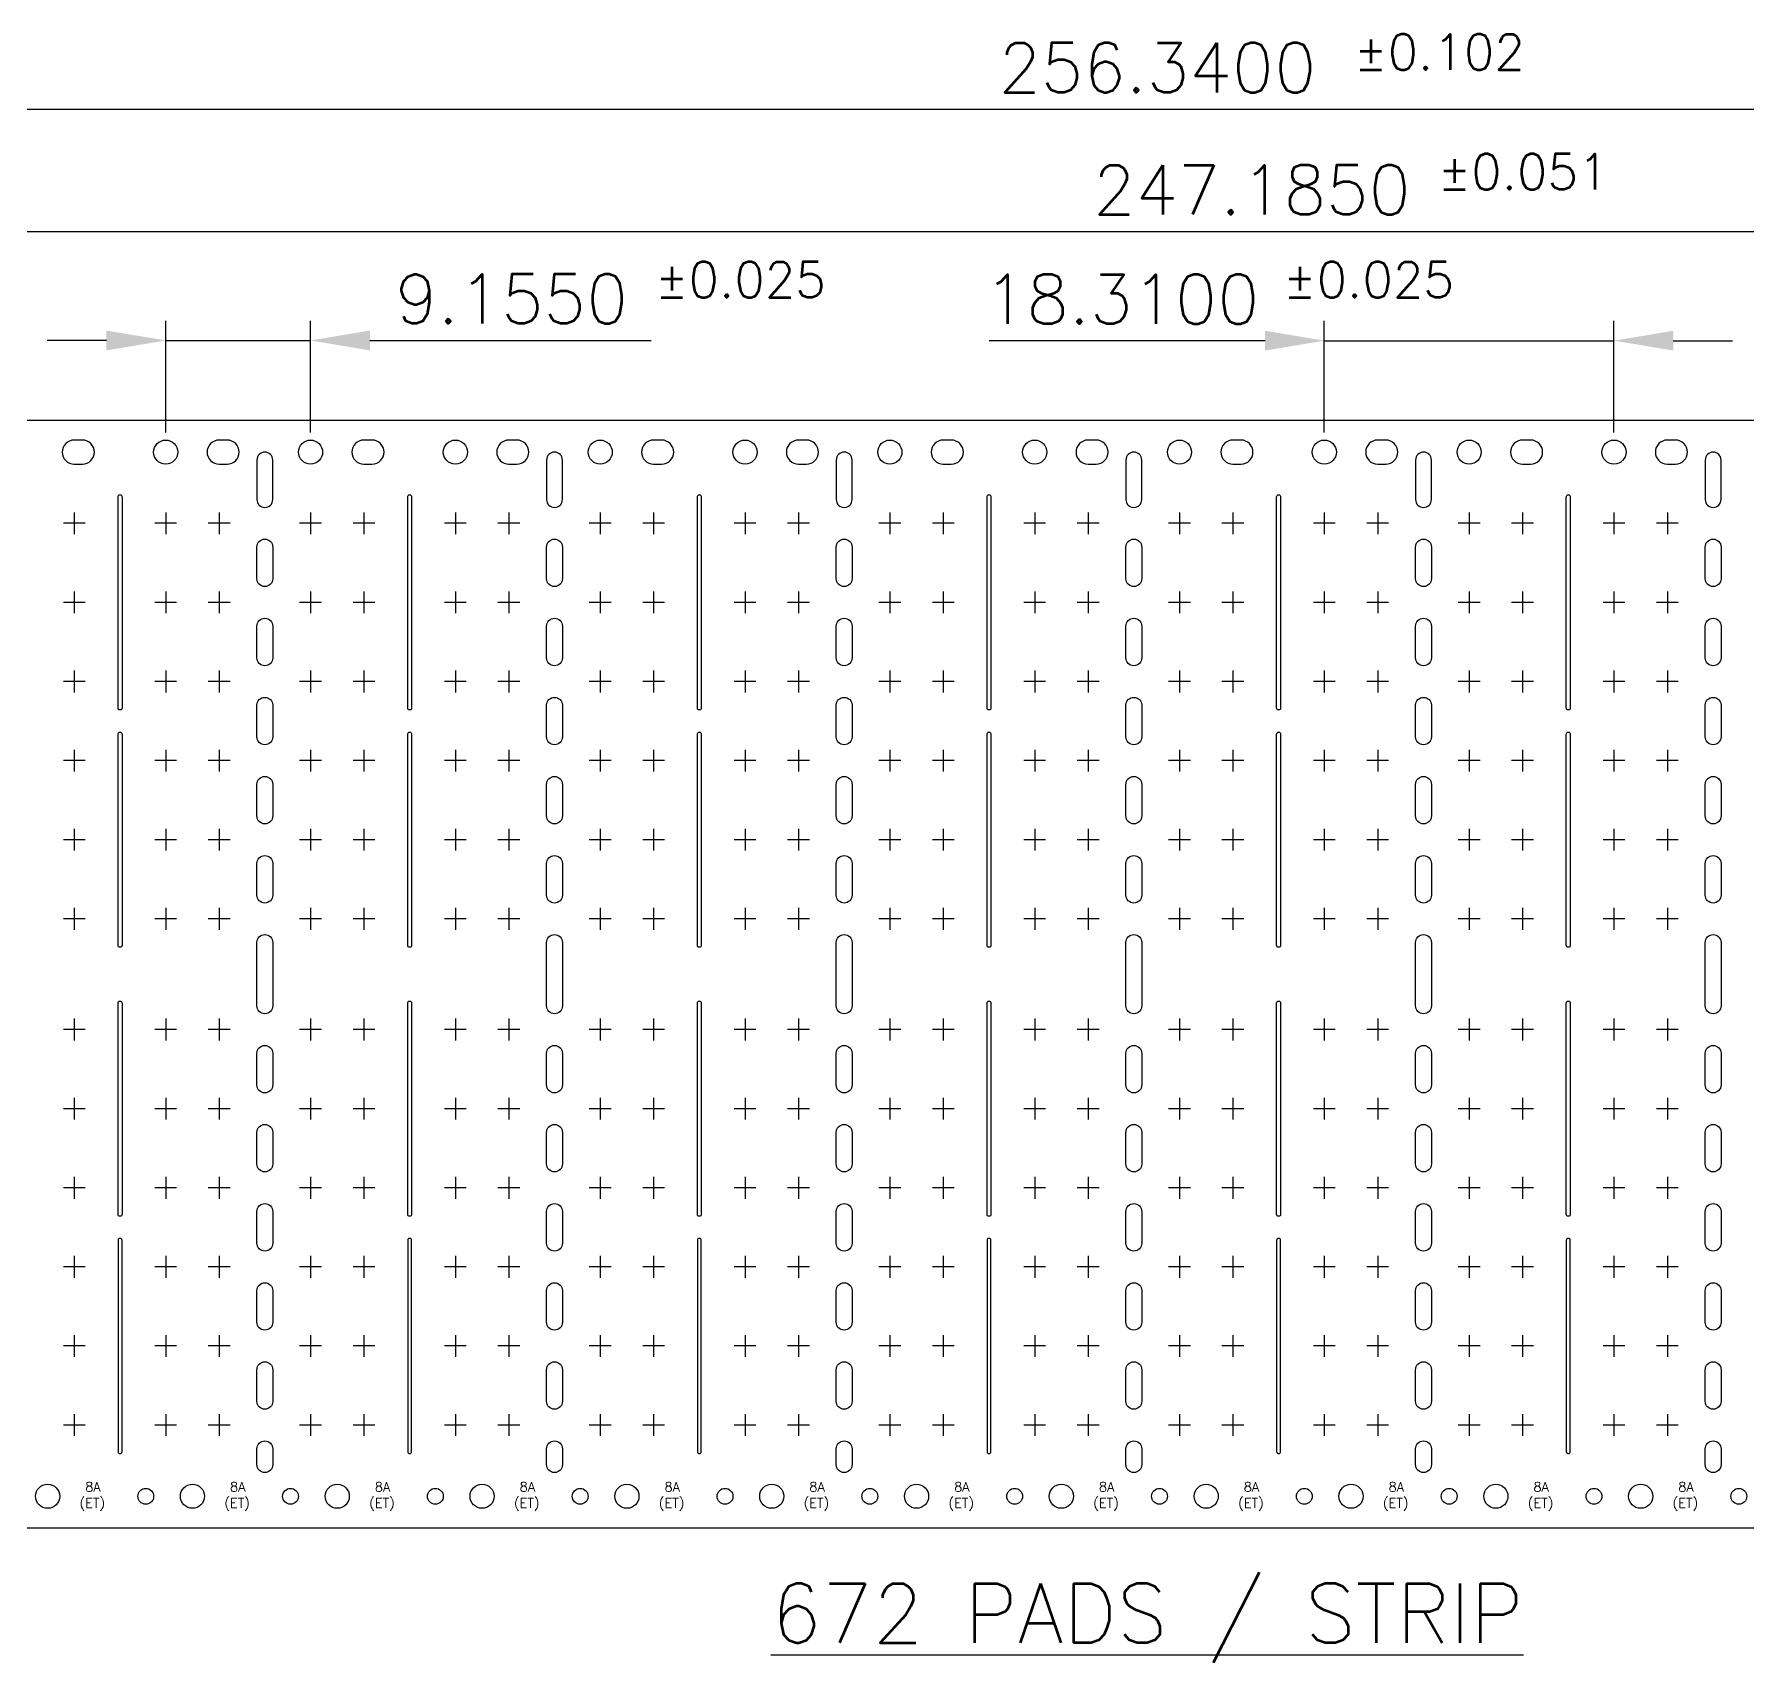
# Model space of a CAD drawing. Extents: x -629 to -184, y 97 to 360.
# Drawn here: x -355.7 to -269.1, y 277.6 to 360 of the extents above; entities that cross this region are included whole.
import ezdxf
from ezdxf.lldxf.tags import DXFTag

# ---------------------------------------------------------------- set-up
doc = ezdxf.new("R2010")
doc.units = 0
doc.header["$LTSCALE"] = 8
doc.header["$MEASUREMENT"] = 0
for name, color, linetype in [('CEN', 2, 'CENTER'), ('COIN-LINE', 4, 'Continuous'), ('DIM', 7, 'Continuous'), ('LF-LINE', 1, 'Continuous'), ('PKG-OUT', 3, 'HIDDEN')]:
    doc.layers.add(name, color=color, linetype=linetype)
doc.styles.add('SIMPLEX', font='SIMPLEX.shx', dxfattribs={"height": 3})
tags = doc.linetypes.add('CENTER', pattern=[2, 1.25, -0.25, 0.25, -0.25]).pattern_tags.tags
tags[10:11] = [DXFTag(74, 4), DXFTag(75, 0), DXFTag(340, '0'), DXFTag(46, 1.0), DXFTag(50, 0.0), DXFTag(44, 0.0), DXFTag(45, 0.0)]
tags[8:9] = [DXFTag(74, 4), DXFTag(75, 0), DXFTag(340, '0'), DXFTag(46, 1.0), DXFTag(50, 0.0), DXFTag(44, 0.0), DXFTag(45, 0.0)]
tags[6:7] = [DXFTag(74, 4), DXFTag(75, 0), DXFTag(340, '0'), DXFTag(46, 1.0), DXFTag(50, 0.0), DXFTag(44, 0.0), DXFTag(45, 0.0)]
tags[4:5] = [DXFTag(74, 4), DXFTag(75, 0), DXFTag(340, '0'), DXFTag(46, 1.0), DXFTag(50, 0.0), DXFTag(44, 0.0), DXFTag(45, 0.0)]
tags = doc.linetypes.add('HIDDEN', pattern=[0.375, 0.25, -0.125]).pattern_tags.tags
tags[6:7] = [DXFTag(74, 4), DXFTag(75, 0), DXFTag(340, '0'), DXFTag(46, 1.0), DXFTag(50, 0.0), DXFTag(44, 0.0), DXFTag(45, 0.0)]
tags[4:5] = [DXFTag(74, 4), DXFTag(75, 0), DXFTag(340, '0'), DXFTag(46, 1.0), DXFTag(50, 0.0), DXFTag(44, 0.0), DXFTag(45, 0.0)]

msp = doc.modelspace()

# ---------------------------------------------------------------- linework, layer by layer
at = {"layer": 'CEN'}
for p, q in [((-353.135, 335.221), (-354.239, 335.221)), ((-353.687, 335.773), (-353.687, 334.669)), ((-348.512, 335.221), (-349.616, 335.221)), ((-349.064, 335.773), (-349.064, 334.669)), ((-345.811, 335.221), (-346.915, 335.221)), ((-346.363, 335.773), (-346.363, 334.669)), ((-341.188, 335.221), (-342.292, 335.221)), ((-341.74, 335.773), (-341.74, 334.669)), ((-338.487, 335.221), (-339.591, 335.221)), ((-339.039, 335.773), (-339.039, 334.669)), ((-333.864, 335.221), (-334.968, 335.221)), ((-334.416, 335.773), (-334.416, 334.669)), ((-331.163, 335.221), (-332.267, 335.221)), ((-331.715, 335.773), (-331.715, 334.669)), ((-326.54, 335.221), (-327.644, 335.221)), ((-327.092, 335.773), (-327.092, 334.669)), ((-323.839, 335.221), (-324.943, 335.221)), ((-324.391, 335.773), (-324.391, 334.669)), ((-319.216, 335.221), (-320.32, 335.221)), ((-319.768, 335.773), (-319.768, 334.669)), ((-316.515, 335.221), (-317.619, 335.221)), ((-317.067, 335.773), (-317.067, 334.669)), ((-311.892, 335.221), (-312.996, 335.221)), ((-312.444, 335.773), (-312.444, 334.669)), ((-309.191, 335.221), (-310.295, 335.221)), ((-309.743, 335.773), (-309.743, 334.669)), ((-304.568, 335.221), (-305.672, 335.221)), ((-305.12, 335.773), (-305.12, 334.669)), ((-301.867, 335.221), (-302.971, 335.221)), ((-302.419, 335.773), (-302.419, 334.669)), ((-297.244, 335.221), (-298.348, 335.221)), ((-297.796, 335.773), (-297.796, 334.669)), ((-294.543, 335.221), (-295.647, 335.221)), ((-295.095, 335.773), (-295.095, 334.669)), ((-289.92, 335.221), (-291.024, 335.221)), ((-290.472, 335.773), (-290.472, 334.669)), ((-287.219, 335.221), (-288.323, 335.221)), ((-287.771, 335.773), (-287.771, 334.669)), ((-282.596, 335.221), (-283.7, 335.221)), ((-283.148, 335.773), (-283.148, 334.669)), ((-279.895, 335.221), (-280.999, 335.221)), ((-280.447, 335.773), (-280.447, 334.669)), ((-275.272, 335.221), (-276.376, 335.221)), ((-275.824, 335.773), (-275.824, 334.669)), ((-272.571, 335.221), (-273.675, 335.221)), ((-273.123, 335.773), (-273.123, 334.669)), ((-353.687, 331.773), (-353.687, 330.669)), ((-349.064, 331.773), (-349.064, 330.669)), ((-346.363, 331.773), (-346.363, 330.669)), ((-341.74, 331.773), (-341.74, 330.669)), ((-339.039, 331.773), (-339.039, 330.669)), ((-334.416, 331.773), (-334.416, 330.669)), ((-331.715, 331.773), (-331.715, 330.669)), ((-327.092, 331.773), (-327.092, 330.669)), ((-324.391, 331.773), (-324.391, 330.669)), ((-319.768, 331.773), (-319.768, 330.669)), ((-317.067, 331.773), (-317.067, 330.669)), ((-312.444, 331.773), (-312.444, 330.669)), ((-309.743, 331.773), (-309.743, 330.669)), ((-305.12, 331.773), (-305.12, 330.669)), ((-302.419, 331.773), (-302.419, 330.669)), ((-297.796, 331.773), (-297.796, 330.669)), ((-295.095, 331.773), (-295.095, 330.669)), ((-290.472, 331.773), (-290.472, 330.669)), ((-287.771, 331.773), (-287.771, 330.669)), ((-283.148, 331.773), (-283.148, 330.669)), ((-280.447, 331.773), (-280.447, 330.669)), ((-275.824, 331.773), (-275.824, 330.669)), ((-273.123, 331.773), (-273.123, 330.669)), ((-353.135, 331.221), (-354.239, 331.221)), ((-348.512, 331.221), (-349.616, 331.221)), ((-345.811, 331.221), (-346.915, 331.221)), ((-341.188, 331.221), (-342.292, 331.221)), ((-338.487, 331.221), (-339.591, 331.221)), ((-333.864, 331.221), (-334.968, 331.221)), ((-331.163, 331.221), (-332.267, 331.221)), ((-326.54, 331.221), (-327.644, 331.221)), ((-323.839, 331.221), (-324.943, 331.221)), ((-319.216, 331.221), (-320.32, 331.221)), ((-316.515, 331.221), (-317.619, 331.221)), ((-311.892, 331.221), (-312.996, 331.221)), ((-309.191, 331.221), (-310.295, 331.221)), ((-304.568, 331.221), (-305.672, 331.221)), ((-301.867, 331.221), (-302.971, 331.221)), ((-297.244, 331.221), (-298.348, 331.221)), ((-294.543, 331.221), (-295.647, 331.221)), ((-289.92, 331.221), (-291.024, 331.221)), ((-287.219, 331.221), (-288.323, 331.221)), ((-282.596, 331.221), (-283.7, 331.221)), ((-279.895, 331.221), (-280.999, 331.221)), ((-275.272, 331.221), (-276.376, 331.221)), ((-272.571, 331.221), (-273.675, 331.221)), ((-353.687, 327.773), (-353.687, 326.669)), ((-349.064, 327.773), (-349.064, 326.669)), ((-346.363, 327.773), (-346.363, 326.669)), ((-341.74, 327.773), (-341.74, 326.669)), ((-339.039, 327.773), (-339.039, 326.669)), ((-334.416, 327.773), (-334.416, 326.669)), ((-331.715, 327.773), (-331.715, 326.669)), ((-327.092, 327.773), (-327.092, 326.669)), ((-324.391, 327.773), (-324.391, 326.669)), ((-319.768, 327.773), (-319.768, 326.669)), ((-317.067, 327.773), (-317.067, 326.669)), ((-312.444, 327.773), (-312.444, 326.669)), ((-309.743, 327.773), (-309.743, 326.669)), ((-305.12, 327.773), (-305.12, 326.669)), ((-302.419, 327.773), (-302.419, 326.669)), ((-297.796, 327.773), (-297.796, 326.669)), ((-295.095, 327.773), (-295.095, 326.669)), ((-290.472, 327.773), (-290.472, 326.669)), ((-287.771, 327.773), (-287.771, 326.669)), ((-283.148, 327.773), (-283.148, 326.669)), ((-280.447, 327.773), (-280.447, 326.669)), ((-275.824, 327.773), (-275.824, 326.669)), ((-273.123, 327.773), (-273.123, 326.669)), ((-353.135, 327.221), (-354.239, 327.221)), ((-348.512, 327.221), (-349.616, 327.221)), ((-345.811, 327.221), (-346.915, 327.221)), ((-341.188, 327.221), (-342.292, 327.221)), ((-338.487, 327.221), (-339.591, 327.221)), ((-333.864, 327.221), (-334.968, 327.221)), ((-331.163, 327.221), (-332.267, 327.221)), ((-326.54, 327.221), (-327.644, 327.221)), ((-323.839, 327.221), (-324.943, 327.221)), ((-319.216, 327.221), (-320.32, 327.221)), ((-316.515, 327.221), (-317.619, 327.221)), ((-311.892, 327.221), (-312.996, 327.221)), ((-309.191, 327.221), (-310.295, 327.221)), ((-304.568, 327.221), (-305.672, 327.221)), ((-301.867, 327.221), (-302.971, 327.221)), ((-297.244, 327.221), (-298.348, 327.221)), ((-294.543, 327.221), (-295.647, 327.221)), ((-289.92, 327.221), (-291.024, 327.221)), ((-287.219, 327.221), (-288.323, 327.221)), ((-282.596, 327.221), (-283.7, 327.221)), ((-279.895, 327.221), (-280.999, 327.221)), ((-275.272, 327.221), (-276.376, 327.221)), ((-272.571, 327.221), (-273.675, 327.221)), ((-353.135, 323.221), (-354.239, 323.221)), ((-353.687, 323.773), (-353.687, 322.669)), ((-348.512, 323.221), (-349.616, 323.221)), ((-349.064, 323.773), (-349.064, 322.669)), ((-345.811, 323.221), (-346.915, 323.221)), ((-346.363, 323.773), (-346.363, 322.669)), ((-341.188, 323.221), (-342.292, 323.221)), ((-341.74, 323.773), (-341.74, 322.669)), ((-338.487, 323.221), (-339.591, 323.221)), ((-339.039, 323.773), (-339.039, 322.669)), ((-333.864, 323.221), (-334.968, 323.221)), ((-334.416, 323.773), (-334.416, 322.669)), ((-331.163, 323.221), (-332.267, 323.221)), ((-331.715, 323.773), (-331.715, 322.669)), ((-326.54, 323.221), (-327.644, 323.221)), ((-327.092, 323.773), (-327.092, 322.669)), ((-323.839, 323.221), (-324.943, 323.221)), ((-324.391, 323.773), (-324.391, 322.669)), ((-319.216, 323.221), (-320.32, 323.221)), ((-319.768, 323.773), (-319.768, 322.669)), ((-316.515, 323.221), (-317.619, 323.221)), ((-317.067, 323.773), (-317.067, 322.669)), ((-311.892, 323.221), (-312.996, 323.221)), ((-312.444, 323.773), (-312.444, 322.669)), ((-309.191, 323.221), (-310.295, 323.221)), ((-309.743, 323.773), (-309.743, 322.669)), ((-304.568, 323.221), (-305.672, 323.221)), ((-305.12, 323.773), (-305.12, 322.669)), ((-301.867, 323.221), (-302.971, 323.221)), ((-302.419, 323.773), (-302.419, 322.669)), ((-297.244, 323.221), (-298.348, 323.221)), ((-297.796, 323.773), (-297.796, 322.669)), ((-294.543, 323.221), (-295.647, 323.221)), ((-295.095, 323.773), (-295.095, 322.669)), ((-289.92, 323.221), (-291.024, 323.221)), ((-290.472, 323.773), (-290.472, 322.669)), ((-287.219, 323.221), (-288.323, 323.221)), ((-287.771, 323.773), (-287.771, 322.669)), ((-282.596, 323.221), (-283.7, 323.221)), ((-283.148, 323.773), (-283.148, 322.669)), ((-279.895, 323.221), (-280.999, 323.221)), ((-280.447, 323.773), (-280.447, 322.669)), ((-275.272, 323.221), (-276.376, 323.221)), ((-275.824, 323.773), (-275.824, 322.669)), ((-272.571, 323.221), (-273.675, 323.221)), ((-273.123, 323.773), (-273.123, 322.669)), ((-353.687, 319.773), (-353.687, 318.669)), ((-349.064, 319.773), (-349.064, 318.669)), ((-346.363, 319.773), (-346.363, 318.669)), ((-341.74, 319.773), (-341.74, 318.669)), ((-339.039, 319.773), (-339.039, 318.669)), ((-334.416, 319.773), (-334.416, 318.669)), ((-331.715, 319.773), (-331.715, 318.669)), ((-327.092, 319.773), (-327.092, 318.669)), ((-324.391, 319.773), (-324.391, 318.669)), ((-319.768, 319.773), (-319.768, 318.669)), ((-317.067, 319.773), (-317.067, 318.669)), ((-312.444, 319.773), (-312.444, 318.669)), ((-309.743, 319.773), (-309.743, 318.669)), ((-305.12, 319.773), (-305.12, 318.669)), ((-302.419, 319.773), (-302.419, 318.669)), ((-297.796, 319.773), (-297.796, 318.669)), ((-295.095, 319.773), (-295.095, 318.669)), ((-290.472, 319.773), (-290.472, 318.669)), ((-287.771, 319.773), (-287.771, 318.669)), ((-283.148, 319.773), (-283.148, 318.669)), ((-280.447, 319.773), (-280.447, 318.669)), ((-275.824, 319.773), (-275.824, 318.669)), ((-273.123, 319.773), (-273.123, 318.669)), ((-353.135, 319.221), (-354.239, 319.221)), ((-348.512, 319.221), (-349.616, 319.221)), ((-345.811, 319.221), (-346.915, 319.221)), ((-341.188, 319.221), (-342.292, 319.221)), ((-338.487, 319.221), (-339.591, 319.221)), ((-333.864, 319.221), (-334.968, 319.221)), ((-331.163, 319.221), (-332.267, 319.221)), ((-326.54, 319.221), (-327.644, 319.221)), ((-323.839, 319.221), (-324.943, 319.221)), ((-319.216, 319.221), (-320.32, 319.221)), ((-316.515, 319.221), (-317.619, 319.221)), ((-311.892, 319.221), (-312.996, 319.221)), ((-309.191, 319.221), (-310.295, 319.221)), ((-304.568, 319.221), (-305.672, 319.221)), ((-301.867, 319.221), (-302.971, 319.221)), ((-297.244, 319.221), (-298.348, 319.221)), ((-294.543, 319.221), (-295.647, 319.221)), ((-289.92, 319.221), (-291.024, 319.221)), ((-287.219, 319.221), (-288.323, 319.221)), ((-282.596, 319.221), (-283.7, 319.221)), ((-279.895, 319.221), (-280.999, 319.221)), ((-275.272, 319.221), (-276.376, 319.221)), ((-272.571, 319.221), (-273.675, 319.221)), ((-353.687, 315.773), (-353.687, 314.669)), ((-349.064, 315.773), (-349.064, 314.669)), ((-346.363, 315.773), (-346.363, 314.669)), ((-341.74, 315.773), (-341.74, 314.669)), ((-339.039, 315.773), (-339.039, 314.669)), ((-334.416, 315.773), (-334.416, 314.669)), ((-331.715, 315.773), (-331.715, 314.669)), ((-327.092, 315.773), (-327.092, 314.669)), ((-324.391, 315.773), (-324.391, 314.669)), ((-319.768, 315.773), (-319.768, 314.669)), ((-317.067, 315.773), (-317.067, 314.669)), ((-312.444, 315.773), (-312.444, 314.669)), ((-309.743, 315.773), (-309.743, 314.669)), ((-305.12, 315.773), (-305.12, 314.669)), ((-302.419, 315.773), (-302.419, 314.669)), ((-297.796, 315.773), (-297.796, 314.669)), ((-295.095, 315.773), (-295.095, 314.669)), ((-290.472, 315.773), (-290.472, 314.669)), ((-287.771, 315.773), (-287.771, 314.669)), ((-283.148, 315.773), (-283.148, 314.669)), ((-280.447, 315.773), (-280.447, 314.669)), ((-275.824, 315.773), (-275.824, 314.669)), ((-273.123, 315.773), (-273.123, 314.669)), ((-353.135, 315.221), (-354.239, 315.221)), ((-348.512, 315.221), (-349.616, 315.221)), ((-345.811, 315.221), (-346.915, 315.221)), ((-341.188, 315.221), (-342.292, 315.221)), ((-338.487, 315.221), (-339.591, 315.221)), ((-333.864, 315.221), (-334.968, 315.221)), ((-331.163, 315.221), (-332.267, 315.221)), ((-326.54, 315.221), (-327.644, 315.221)), ((-323.839, 315.221), (-324.943, 315.221)), ((-319.216, 315.221), (-320.32, 315.221)), ((-316.515, 315.221), (-317.619, 315.221)), ((-311.892, 315.221), (-312.996, 315.221)), ((-309.191, 315.221), (-310.295, 315.221)), ((-304.568, 315.221), (-305.672, 315.221)), ((-301.867, 315.221), (-302.971, 315.221)), ((-297.244, 315.221), (-298.348, 315.221)), ((-294.543, 315.221), (-295.647, 315.221)), ((-289.92, 315.221), (-291.024, 315.221)), ((-287.219, 315.221), (-288.323, 315.221)), ((-282.596, 315.221), (-283.7, 315.221)), ((-279.895, 315.221), (-280.999, 315.221)), ((-275.272, 315.221), (-276.376, 315.221)), ((-272.571, 315.221), (-273.675, 315.221)), ((-353.687, 310.173), (-353.687, 309.069)), ((-349.064, 310.173), (-349.064, 309.069)), ((-346.363, 310.173), (-346.363, 309.069)), ((-341.74, 310.173), (-341.74, 309.069)), ((-339.039, 310.173), (-339.039, 309.069)), ((-334.416, 310.173), (-334.416, 309.069)), ((-331.715, 310.173), (-331.715, 309.069)), ((-327.092, 310.173), (-327.092, 309.069)), ((-324.391, 310.173), (-324.391, 309.069)), ((-319.768, 310.173), (-319.768, 309.069)), ((-317.067, 310.173), (-317.067, 309.069)), ((-312.444, 310.173), (-312.444, 309.069)), ((-309.743, 310.173), (-309.743, 309.069)), ((-305.12, 310.173), (-305.12, 309.069)), ((-302.419, 310.173), (-302.419, 309.069)), ((-297.796, 310.173), (-297.796, 309.069)), ((-295.095, 310.173), (-295.095, 309.069)), ((-290.472, 310.173), (-290.472, 309.069)), ((-287.771, 310.173), (-287.771, 309.069)), ((-283.148, 310.173), (-283.148, 309.069)), ((-280.447, 310.173), (-280.447, 309.069)), ((-275.824, 310.173), (-275.824, 309.069)), ((-273.123, 310.173), (-273.123, 309.069)), ((-353.135, 309.621), (-354.239, 309.621)), ((-348.512, 309.621), (-349.616, 309.621)), ((-345.811, 309.621), (-346.915, 309.621)), ((-341.188, 309.621), (-342.292, 309.621)), ((-338.487, 309.621), (-339.591, 309.621)), ((-333.864, 309.621), (-334.968, 309.621)), ((-331.163, 309.621), (-332.267, 309.621)), ((-326.54, 309.621), (-327.644, 309.621)), ((-323.839, 309.621), (-324.943, 309.621)), ((-319.216, 309.621), (-320.32, 309.621)), ((-316.515, 309.621), (-317.619, 309.621)), ((-311.892, 309.621), (-312.996, 309.621)), ((-309.191, 309.621), (-310.295, 309.621)), ((-304.568, 309.621), (-305.672, 309.621)), ((-301.867, 309.621), (-302.971, 309.621)), ((-297.244, 309.621), (-298.348, 309.621)), ((-294.543, 309.621), (-295.647, 309.621)), ((-289.92, 309.621), (-291.024, 309.621)), ((-287.219, 309.621), (-288.323, 309.621)), ((-282.596, 309.621), (-283.7, 309.621)), ((-279.895, 309.621), (-280.999, 309.621)), ((-275.272, 309.621), (-276.376, 309.621)), ((-272.571, 309.621), (-273.675, 309.621)), ((-353.687, 306.173), (-353.687, 305.069)), ((-349.064, 306.173), (-349.064, 305.069)), ((-346.363, 306.173), (-346.363, 305.069)), ((-341.74, 306.173), (-341.74, 305.069)), ((-339.039, 306.173), (-339.039, 305.069)), ((-334.416, 306.173), (-334.416, 305.069)), ((-331.715, 306.173), (-331.715, 305.069)), ((-327.092, 306.173), (-327.092, 305.069)), ((-324.391, 306.173), (-324.391, 305.069)), ((-319.768, 306.173), (-319.768, 305.069)), ((-317.067, 306.173), (-317.067, 305.069)), ((-312.444, 306.173), (-312.444, 305.069)), ((-309.743, 306.173), (-309.743, 305.069)), ((-305.12, 306.173), (-305.12, 305.069)), ((-302.419, 306.173), (-302.419, 305.069)), ((-297.796, 306.173), (-297.796, 305.069)), ((-295.095, 306.173), (-295.095, 305.069)), ((-290.472, 306.173), (-290.472, 305.069)), ((-287.771, 306.173), (-287.771, 305.069)), ((-283.148, 306.173), (-283.148, 305.069)), ((-280.447, 306.173), (-280.447, 305.069)), ((-275.824, 306.173), (-275.824, 305.069)), ((-273.123, 306.173), (-273.123, 305.069)), ((-353.135, 305.621), (-354.239, 305.621)), ((-348.512, 305.621), (-349.616, 305.621)), ((-345.811, 305.621), (-346.915, 305.621)), ((-341.188, 305.621), (-342.292, 305.621)), ((-338.487, 305.621), (-339.591, 305.621)), ((-333.864, 305.621), (-334.968, 305.621)), ((-331.163, 305.621), (-332.267, 305.621)), ((-326.54, 305.621), (-327.644, 305.621)), ((-323.839, 305.621), (-324.943, 305.621)), ((-319.216, 305.621), (-320.32, 305.621)), ((-316.515, 305.621), (-317.619, 305.621)), ((-311.892, 305.621), (-312.996, 305.621)), ((-309.191, 305.621), (-310.295, 305.621)), ((-304.568, 305.621), (-305.672, 305.621)), ((-301.867, 305.621), (-302.971, 305.621)), ((-297.244, 305.621), (-298.348, 305.621)), ((-294.543, 305.621), (-295.647, 305.621)), ((-289.92, 305.621), (-291.024, 305.621)), ((-287.219, 305.621), (-288.323, 305.621)), ((-282.596, 305.621), (-283.7, 305.621)), ((-279.895, 305.621), (-280.999, 305.621)), ((-275.272, 305.621), (-276.376, 305.621)), ((-272.571, 305.621), (-273.675, 305.621)), ((-353.135, 301.621), (-354.239, 301.621)), ((-353.687, 302.173), (-353.687, 301.069)), ((-348.512, 301.621), (-349.616, 301.621)), ((-349.064, 302.173), (-349.064, 301.069)), ((-345.811, 301.621), (-346.915, 301.621)), ((-346.363, 302.173), (-346.363, 301.069)), ((-341.188, 301.621), (-342.292, 301.621)), ((-341.74, 302.173), (-341.74, 301.069)), ((-338.487, 301.621), (-339.591, 301.621)), ((-339.039, 302.173), (-339.039, 301.069)), ((-333.864, 301.621), (-334.968, 301.621)), ((-334.416, 302.173), (-334.416, 301.069)), ((-331.163, 301.621), (-332.267, 301.621)), ((-331.715, 302.173), (-331.715, 301.069)), ((-326.54, 301.621), (-327.644, 301.621)), ((-327.092, 302.173), (-327.092, 301.069)), ((-323.839, 301.621), (-324.943, 301.621)), ((-324.391, 302.173), (-324.391, 301.069)), ((-319.216, 301.621), (-320.32, 301.621)), ((-319.768, 302.173), (-319.768, 301.069)), ((-316.515, 301.621), (-317.619, 301.621)), ((-317.067, 302.173), (-317.067, 301.069)), ((-311.892, 301.621), (-312.996, 301.621)), ((-312.444, 302.173), (-312.444, 301.069)), ((-309.191, 301.621), (-310.295, 301.621)), ((-309.743, 302.173), (-309.743, 301.069)), ((-304.568, 301.621), (-305.672, 301.621)), ((-305.12, 302.173), (-305.12, 301.069)), ((-301.867, 301.621), (-302.971, 301.621)), ((-302.419, 302.173), (-302.419, 301.069)), ((-297.244, 301.621), (-298.348, 301.621)), ((-297.796, 302.173), (-297.796, 301.069)), ((-294.543, 301.621), (-295.647, 301.621)), ((-295.095, 302.173), (-295.095, 301.069)), ((-289.92, 301.621), (-291.024, 301.621)), ((-290.472, 302.173), (-290.472, 301.069)), ((-287.219, 301.621), (-288.323, 301.621)), ((-287.771, 302.173), (-287.771, 301.069)), ((-282.596, 301.621), (-283.7, 301.621)), ((-283.148, 302.173), (-283.148, 301.069)), ((-279.895, 301.621), (-280.999, 301.621)), ((-280.447, 302.173), (-280.447, 301.069)), ((-275.272, 301.621), (-276.376, 301.621)), ((-275.824, 302.173), (-275.824, 301.069)), ((-272.571, 301.621), (-273.675, 301.621)), ((-273.123, 302.173), (-273.123, 301.069)), ((-353.687, 298.173), (-353.687, 297.069)), ((-349.064, 298.173), (-349.064, 297.069)), ((-346.363, 298.173), (-346.363, 297.069)), ((-341.74, 298.173), (-341.74, 297.069)), ((-339.039, 298.173), (-339.039, 297.069)), ((-334.416, 298.173), (-334.416, 297.069)), ((-331.715, 298.173), (-331.715, 297.069)), ((-327.092, 298.173), (-327.092, 297.069)), ((-324.391, 298.173), (-324.391, 297.069)), ((-319.768, 298.173), (-319.768, 297.069)), ((-317.067, 298.173), (-317.067, 297.069)), ((-312.444, 298.173), (-312.444, 297.069)), ((-309.743, 298.173), (-309.743, 297.069)), ((-305.12, 298.173), (-305.12, 297.069)), ((-302.419, 298.173), (-302.419, 297.069)), ((-297.796, 298.173), (-297.796, 297.069)), ((-295.095, 298.173), (-295.095, 297.069)), ((-290.472, 298.173), (-290.472, 297.069)), ((-287.771, 298.173), (-287.771, 297.069)), ((-283.148, 298.173), (-283.148, 297.069)), ((-280.447, 298.173), (-280.447, 297.069)), ((-275.824, 298.173), (-275.824, 297.069)), ((-273.123, 298.173), (-273.123, 297.069)), ((-353.135, 297.621), (-354.239, 297.621)), ((-348.512, 297.621), (-349.616, 297.621)), ((-345.811, 297.621), (-346.915, 297.621)), ((-341.188, 297.621), (-342.292, 297.621)), ((-338.487, 297.621), (-339.591, 297.621)), ((-333.864, 297.621), (-334.968, 297.621)), ((-331.163, 297.621), (-332.267, 297.621)), ((-326.54, 297.621), (-327.644, 297.621)), ((-323.839, 297.621), (-324.943, 297.621)), ((-319.216, 297.621), (-320.32, 297.621)), ((-316.515, 297.621), (-317.619, 297.621)), ((-311.892, 297.621), (-312.996, 297.621)), ((-309.191, 297.621), (-310.295, 297.621)), ((-304.568, 297.621), (-305.672, 297.621)), ((-301.867, 297.621), (-302.971, 297.621)), ((-297.244, 297.621), (-298.348, 297.621)), ((-294.543, 297.621), (-295.647, 297.621)), ((-289.92, 297.621), (-291.024, 297.621)), ((-287.219, 297.621), (-288.323, 297.621)), ((-282.596, 297.621), (-283.7, 297.621)), ((-279.895, 297.621), (-280.999, 297.621)), ((-275.272, 297.621), (-276.376, 297.621)), ((-272.571, 297.621), (-273.675, 297.621)), ((-353.135, 293.621), (-354.239, 293.621)), ((-353.687, 294.173), (-353.687, 293.069)), ((-348.512, 293.621), (-349.616, 293.621)), ((-349.064, 294.173), (-349.064, 293.069)), ((-345.811, 293.621), (-346.915, 293.621)), ((-346.363, 294.173), (-346.363, 293.069)), ((-341.188, 293.621), (-342.292, 293.621)), ((-341.74, 294.173), (-341.74, 293.069)), ((-338.487, 293.621), (-339.591, 293.621)), ((-339.039, 294.173), (-339.039, 293.069)), ((-333.864, 293.621), (-334.968, 293.621)), ((-334.416, 294.173), (-334.416, 293.069)), ((-331.163, 293.621), (-332.267, 293.621)), ((-331.715, 294.173), (-331.715, 293.069)), ((-326.54, 293.621), (-327.644, 293.621)), ((-327.092, 294.173), (-327.092, 293.069)), ((-323.839, 293.621), (-324.943, 293.621)), ((-324.391, 294.173), (-324.391, 293.069)), ((-319.216, 293.621), (-320.32, 293.621)), ((-319.768, 294.173), (-319.768, 293.069)), ((-316.515, 293.621), (-317.619, 293.621)), ((-317.067, 294.173), (-317.067, 293.069)), ((-311.892, 293.621), (-312.996, 293.621)), ((-312.444, 294.173), (-312.444, 293.069)), ((-309.191, 293.621), (-310.295, 293.621)), ((-309.743, 294.173), (-309.743, 293.069)), ((-304.568, 293.621), (-305.672, 293.621)), ((-305.12, 294.173), (-305.12, 293.069)), ((-301.867, 293.621), (-302.971, 293.621)), ((-302.419, 294.173), (-302.419, 293.069)), ((-297.244, 293.621), (-298.348, 293.621)), ((-297.796, 294.173), (-297.796, 293.069)), ((-294.543, 293.621), (-295.647, 293.621)), ((-295.095, 294.173), (-295.095, 293.069)), ((-289.92, 293.621), (-291.024, 293.621)), ((-290.472, 294.173), (-290.472, 293.069)), ((-287.219, 293.621), (-288.323, 293.621)), ((-287.771, 294.173), (-287.771, 293.069)), ((-282.596, 293.621), (-283.7, 293.621)), ((-283.148, 294.173), (-283.148, 293.069)), ((-279.895, 293.621), (-280.999, 293.621)), ((-280.447, 294.173), (-280.447, 293.069)), ((-275.272, 293.621), (-276.376, 293.621)), ((-275.824, 294.173), (-275.824, 293.069)), ((-272.571, 293.621), (-273.675, 293.621)), ((-273.123, 294.173), (-273.123, 293.069)), ((-353.687, 290.173), (-353.687, 289.069)), ((-349.064, 290.173), (-349.064, 289.069)), ((-346.363, 290.173), (-346.363, 289.069)), ((-341.74, 290.173), (-341.74, 289.069)), ((-339.039, 290.173), (-339.039, 289.069)), ((-334.416, 290.173), (-334.416, 289.069)), ((-331.715, 290.173), (-331.715, 289.069)), ((-327.092, 290.173), (-327.092, 289.069)), ((-324.391, 290.173), (-324.391, 289.069)), ((-319.768, 290.173), (-319.768, 289.069)), ((-317.067, 290.173), (-317.067, 289.069)), ((-312.444, 290.173), (-312.444, 289.069)), ((-309.743, 290.173), (-309.743, 289.069)), ((-305.12, 290.173), (-305.12, 289.069)), ((-302.419, 290.173), (-302.419, 289.069)), ((-297.796, 290.173), (-297.796, 289.069)), ((-295.095, 290.173), (-295.095, 289.069)), ((-290.472, 290.173), (-290.472, 289.069)), ((-287.771, 290.173), (-287.771, 289.069)), ((-283.148, 290.173), (-283.148, 289.069)), ((-280.447, 290.173), (-280.447, 289.069)), ((-275.824, 290.173), (-275.824, 289.069)), ((-273.123, 290.173), (-273.123, 289.069)), ((-353.135, 289.621), (-354.239, 289.621)), ((-348.512, 289.621), (-349.616, 289.621)), ((-345.811, 289.621), (-346.915, 289.621)), ((-341.188, 289.621), (-342.292, 289.621)), ((-338.487, 289.621), (-339.591, 289.621)), ((-333.864, 289.621), (-334.968, 289.621)), ((-331.163, 289.621), (-332.267, 289.621)), ((-326.54, 289.621), (-327.644, 289.621)), ((-323.839, 289.621), (-324.943, 289.621)), ((-319.216, 289.621), (-320.32, 289.621)), ((-316.515, 289.621), (-317.619, 289.621)), ((-311.892, 289.621), (-312.996, 289.621)), ((-309.191, 289.621), (-310.295, 289.621)), ((-304.568, 289.621), (-305.672, 289.621)), ((-301.867, 289.621), (-302.971, 289.621)), ((-297.244, 289.621), (-298.348, 289.621)), ((-294.543, 289.621), (-295.647, 289.621)), ((-289.92, 289.621), (-291.024, 289.621)), ((-287.219, 289.621), (-288.323, 289.621)), ((-282.596, 289.621), (-283.7, 289.621)), ((-279.895, 289.621), (-280.999, 289.621)), ((-275.272, 289.621), (-276.376, 289.621)), ((-272.571, 289.621), (-273.675, 289.621))]:
    msp.add_line(p, q, dxfattribs=at)
at = {"layer": 'COIN-LINE'}
for points in [[(-190.959, 340.421), (-394.608, 340.421)], [(-394.608, 284.421), (-190.959, 284.421)]]:
    msp.add_lwpolyline(points, dxfattribs=at)
for points in [[(-353.281, 338.212, 1), (-353.281, 339.431), (-353.687, 339.431, 1), (-353.687, 338.212)], [(-345.957, 338.212, 1), (-345.957, 339.431), (-346.363, 339.431, 1), (-346.363, 338.212)], [(-344.451, 336.421, 1), (-343.651, 336.421), (-343.651, 338.421, 1), (-344.451, 338.421)], [(-338.633, 338.212, 1), (-338.633, 339.431), (-339.039, 339.431, 1), (-339.039, 338.212)], [(-331.309, 338.212, 1), (-331.309, 339.431), (-331.715, 339.431, 1), (-331.715, 338.212)], [(-329.803, 336.421, 1), (-329.003, 336.421), (-329.003, 338.421, 1), (-329.803, 338.421)], [(-323.985, 338.212, 1), (-323.985, 339.431), (-324.391, 339.431, 1), (-324.391, 338.212)], [(-316.661, 338.212, 1), (-316.661, 339.431), (-317.067, 339.431, 1), (-317.067, 338.212)], [(-315.155, 336.421, 1), (-314.355, 336.421), (-314.355, 338.421, 1), (-315.155, 338.421)], [(-309.337, 338.212, 1), (-309.337, 339.431), (-309.743, 339.431, 1), (-309.743, 338.212)], [(-302.013, 338.212, 1), (-302.013, 339.431), (-302.419, 339.431, 1), (-302.419, 338.212)], [(-300.507, 336.421, 1), (-299.707, 336.421), (-299.707, 338.421, 1), (-300.507, 338.421)], [(-294.689, 338.212, 1), (-294.689, 339.431), (-295.095, 339.431, 1), (-295.095, 338.212)], [(-287.365, 338.212, 1), (-287.365, 339.431), (-287.771, 339.431, 1), (-287.771, 338.212)], [(-285.859, 336.421, 1), (-285.059, 336.421), (-285.059, 338.421, 1), (-285.859, 338.421)], [(-280.041, 338.212, 1), (-280.041, 339.431), (-280.447, 339.431, 1), (-280.447, 338.212)], [(-272.717, 338.212, 1), (-272.717, 339.431), (-273.123, 339.431, 1), (-273.123, 338.212)], [(-271.211, 336.421, 1), (-270.411, 336.421), (-270.411, 338.421, 1), (-271.211, 338.421)], [(-351.475, 336.561, -1), (-351.275, 336.561), (-351.275, 325.881, -1), (-351.475, 325.881)], [(-336.827, 336.561, -1), (-336.627, 336.561), (-336.627, 325.881, -1), (-336.827, 325.881)], [(-322.179, 336.561, -1), (-321.979, 336.561), (-321.979, 325.881, -1), (-322.179, 325.881)], [(-307.531, 336.561, -1), (-307.331, 336.561), (-307.331, 325.881, -1), (-307.531, 325.881)], [(-292.883, 336.561, -1), (-292.683, 336.561), (-292.683, 325.881, -1), (-292.883, 325.881)], [(-278.235, 336.561, -1), (-278.035, 336.561), (-278.035, 325.881, -1), (-278.235, 325.881)], [(-344.451, 334.021, -1), (-343.651, 334.021), (-343.651, 332.421, -1), (-344.451, 332.421)], [(-329.803, 334.021, -1), (-329.003, 334.021), (-329.003, 332.421, -1), (-329.803, 332.421)], [(-315.155, 334.021, -1), (-314.355, 334.021), (-314.355, 332.421, -1), (-315.155, 332.421)], [(-300.507, 334.021, -1), (-299.707, 334.021), (-299.707, 332.421, -1), (-300.507, 332.421)], [(-285.859, 334.021, -1), (-285.059, 334.021), (-285.059, 332.421, -1), (-285.859, 332.421)], [(-271.211, 334.021, -1), (-270.411, 334.021), (-270.411, 332.421, -1), (-271.211, 332.421)], [(-344.451, 330.021, -1), (-343.651, 330.021), (-343.651, 328.421, -1), (-344.451, 328.421)], [(-329.803, 330.021, -1), (-329.003, 330.021), (-329.003, 328.421, -1), (-329.803, 328.421)], [(-315.155, 330.021, -1), (-314.355, 330.021), (-314.355, 328.421, -1), (-315.155, 328.421)], [(-300.507, 330.021, -1), (-299.707, 330.021), (-299.707, 328.421, -1), (-300.507, 328.421)], [(-285.859, 330.021, -1), (-285.059, 330.021), (-285.059, 328.421, -1), (-285.859, 328.421)], [(-271.211, 330.021, -1), (-270.411, 330.021), (-270.411, 328.421, -1), (-271.211, 328.421)], [(-344.451, 326.021, -1), (-343.651, 326.021), (-343.651, 324.421, -1), (-344.451, 324.421)], [(-329.803, 326.021, -1), (-329.003, 326.021), (-329.003, 324.421, -1), (-329.803, 324.421)], [(-315.155, 326.021, -1), (-314.355, 326.021), (-314.355, 324.421, -1), (-315.155, 324.421)], [(-300.507, 326.021, -1), (-299.707, 326.021), (-299.707, 324.421, -1), (-300.507, 324.421)], [(-285.859, 326.021, -1), (-285.059, 326.021), (-285.059, 324.421, -1), (-285.859, 324.421)], [(-271.211, 326.021, -1), (-270.411, 326.021), (-270.411, 324.421, -1), (-271.211, 324.421)], [(-351.475, 324.561, -1), (-351.275, 324.561), (-351.275, 313.881, -1), (-351.475, 313.881)], [(-336.827, 324.561, -1), (-336.627, 324.561), (-336.627, 313.881, -1), (-336.827, 313.881)], [(-322.179, 324.561, -1), (-321.979, 324.561), (-321.979, 313.881, -1), (-322.179, 313.881)], [(-307.531, 324.561, -1), (-307.331, 324.561), (-307.331, 313.881, -1), (-307.531, 313.881)], [(-292.883, 324.561, -1), (-292.683, 324.561), (-292.683, 313.881, -1), (-292.883, 313.881)], [(-278.235, 324.561, -1), (-278.035, 324.561), (-278.035, 313.881, -1), (-278.235, 313.881)], [(-344.451, 322.021, -1), (-343.651, 322.021), (-343.651, 320.421, -1), (-344.451, 320.421)], [(-329.803, 322.021, -1), (-329.003, 322.021), (-329.003, 320.421, -1), (-329.803, 320.421)], [(-315.155, 322.021, -1), (-314.355, 322.021), (-314.355, 320.421, -1), (-315.155, 320.421)], [(-300.507, 322.021, -1), (-299.707, 322.021), (-299.707, 320.421, -1), (-300.507, 320.421)], [(-285.859, 322.021, -1), (-285.059, 322.021), (-285.059, 320.421, -1), (-285.859, 320.421)], [(-271.211, 322.021, -1), (-270.411, 322.021), (-270.411, 320.421, -1), (-271.211, 320.421)], [(-344.451, 318.021, -1), (-343.651, 318.021), (-343.651, 316.421, -1), (-344.451, 316.421)], [(-329.803, 318.021, -1), (-329.003, 318.021), (-329.003, 316.421, -1), (-329.803, 316.421)], [(-315.155, 318.021, -1), (-314.355, 318.021), (-314.355, 316.421, -1), (-315.155, 316.421)], [(-300.507, 318.021, -1), (-299.707, 318.021), (-299.707, 316.421, -1), (-300.507, 316.421)], [(-285.859, 318.021, -1), (-285.059, 318.021), (-285.059, 316.421, -1), (-285.859, 316.421)], [(-271.211, 318.021, -1), (-270.411, 318.021), (-270.411, 316.421, -1), (-271.211, 316.421)], [(-344.451, 314.021, -1), (-343.651, 314.021), (-343.651, 310.821, -1), (-344.451, 310.821)], [(-329.803, 314.021, -1), (-329.003, 314.021), (-329.003, 310.821, -1), (-329.803, 310.821)], [(-315.155, 314.021, -1), (-314.355, 314.021), (-314.355, 310.821, -1), (-315.155, 310.821)], [(-300.507, 314.021, -1), (-299.707, 314.021), (-299.707, 310.821, -1), (-300.507, 310.821)], [(-285.859, 314.021, -1), (-285.059, 314.021), (-285.059, 310.821, -1), (-285.859, 310.821)], [(-271.211, 314.021, -1), (-270.411, 314.021), (-270.411, 310.821, -1), (-271.211, 310.821)], [(-351.475, 310.961, -1), (-351.275, 310.961), (-351.275, 300.281, -1), (-351.475, 300.281)], [(-336.827, 310.961, -1), (-336.627, 310.961), (-336.627, 300.281, -1), (-336.827, 300.281)], [(-322.179, 310.961, -1), (-321.979, 310.961), (-321.979, 300.281, -1), (-322.179, 300.281)], [(-307.531, 310.961, -1), (-307.331, 310.961), (-307.331, 300.281, -1), (-307.531, 300.281)], [(-292.883, 310.961, -1), (-292.683, 310.961), (-292.683, 300.281, -1), (-292.883, 300.281)], [(-278.235, 310.961, -1), (-278.035, 310.961), (-278.035, 300.281, -1), (-278.235, 300.281)], [(-344.451, 308.421, -1), (-343.651, 308.421), (-343.651, 306.821, -1), (-344.451, 306.821)], [(-329.803, 308.421, -1), (-329.003, 308.421), (-329.003, 306.821, -1), (-329.803, 306.821)], [(-315.155, 308.421, -1), (-314.355, 308.421), (-314.355, 306.821, -1), (-315.155, 306.821)], [(-300.507, 308.421, -1), (-299.707, 308.421), (-299.707, 306.821, -1), (-300.507, 306.821)], [(-285.859, 308.421, -1), (-285.059, 308.421), (-285.059, 306.821, -1), (-285.859, 306.821)], [(-271.211, 308.421, -1), (-270.411, 308.421), (-270.411, 306.821, -1), (-271.211, 306.821)], [(-344.451, 304.421, -1), (-343.651, 304.421), (-343.651, 302.821, -1), (-344.451, 302.821)], [(-329.803, 304.421, -1), (-329.003, 304.421), (-329.003, 302.821, -1), (-329.803, 302.821)], [(-315.155, 304.421, -1), (-314.355, 304.421), (-314.355, 302.821, -1), (-315.155, 302.821)], [(-300.507, 304.421, -1), (-299.707, 304.421), (-299.707, 302.821, -1), (-300.507, 302.821)], [(-285.859, 304.421, -1), (-285.059, 304.421), (-285.059, 302.821, -1), (-285.859, 302.821)], [(-271.211, 304.421, -1), (-270.411, 304.421), (-270.411, 302.821, -1), (-271.211, 302.821)], [(-344.451, 300.421, -1), (-343.651, 300.421), (-343.651, 298.821, -1), (-344.451, 298.821)], [(-329.803, 300.421, -1), (-329.003, 300.421), (-329.003, 298.821, -1), (-329.803, 298.821)], [(-315.155, 300.421, -1), (-314.355, 300.421), (-314.355, 298.821, -1), (-315.155, 298.821)], [(-300.507, 300.421, -1), (-299.707, 300.421), (-299.707, 298.821, -1), (-300.507, 298.821)], [(-285.859, 300.421, -1), (-285.059, 300.421), (-285.059, 298.821, -1), (-285.859, 298.821)], [(-271.211, 300.421, -1), (-270.411, 300.421), (-270.411, 298.821, -1), (-271.211, 298.821)], [(-351.275, 298.961, 1), (-351.475, 298.961), (-351.475, 288.281, 1), (-351.275, 288.281)], [(-336.627, 298.961, 1), (-336.827, 298.961), (-336.827, 288.281, 1), (-336.627, 288.281)], [(-321.979, 298.961, 1), (-322.179, 298.961), (-322.179, 288.281, 1), (-321.979, 288.281)], [(-307.331, 298.961, 1), (-307.531, 298.961), (-307.531, 288.281, 1), (-307.331, 288.281)], [(-292.683, 298.961, 1), (-292.883, 298.961), (-292.883, 288.281, 1), (-292.683, 288.281)], [(-278.035, 298.961, 1), (-278.235, 298.961), (-278.235, 288.281, 1), (-278.035, 288.281)], [(-344.451, 296.421, -1), (-343.651, 296.421), (-343.651, 294.821, -1), (-344.451, 294.821)], [(-329.803, 296.421, -1), (-329.003, 296.421), (-329.003, 294.821, -1), (-329.803, 294.821)], [(-315.155, 296.421, -1), (-314.355, 296.421), (-314.355, 294.821, -1), (-315.155, 294.821)], [(-300.507, 296.421, -1), (-299.707, 296.421), (-299.707, 294.821, -1), (-300.507, 294.821)], [(-285.859, 296.421, -1), (-285.059, 296.421), (-285.059, 294.821, -1), (-285.859, 294.821)], [(-271.211, 296.421, -1), (-270.411, 296.421), (-270.411, 294.821, -1), (-271.211, 294.821)], [(-344.451, 292.421, -1), (-343.651, 292.421), (-343.651, 290.821, -1), (-344.451, 290.821)], [(-329.803, 292.421, -1), (-329.003, 292.421), (-329.003, 290.821, -1), (-329.803, 290.821)], [(-315.155, 292.421, -1), (-314.355, 292.421), (-314.355, 290.821, -1), (-315.155, 290.821)], [(-300.507, 292.421, -1), (-299.707, 292.421), (-299.707, 290.821, -1), (-300.507, 290.821)], [(-285.859, 292.421, -1), (-285.059, 292.421), (-285.059, 290.821, -1), (-285.859, 290.821)], [(-271.211, 292.421, -1), (-270.411, 292.421), (-270.411, 290.821, -1), (-271.211, 290.821)], [(-344.451, 288.421, -1), (-343.651, 288.421), (-343.651, 287.621, -1), (-344.451, 287.621)], [(-329.803, 288.421, -1), (-329.003, 288.421), (-329.003, 287.621, -1), (-329.803, 287.621)], [(-315.155, 288.421, -1), (-314.355, 288.421), (-314.355, 287.621, -1), (-315.155, 287.621)], [(-300.507, 288.421, -1), (-299.707, 288.421), (-299.707, 287.621, -1), (-300.507, 287.621)], [(-285.859, 288.421, -1), (-285.059, 288.421), (-285.059, 287.621, -1), (-285.859, 287.621)], [(-271.211, 288.421, -1), (-270.411, 288.421), (-270.411, 287.621, -1), (-271.211, 287.621)]]:
    msp.add_lwpolyline(points, format="xyb", close=True, dxfattribs=at)
for centre, radius in [((-349.064, 338.821), 0.61), ((-341.74, 338.821), 0.61), ((-334.416, 338.821), 0.61), ((-327.092, 338.821), 0.61), ((-319.768, 338.821), 0.61), ((-312.444, 338.821), 0.61), ((-305.12, 338.821), 0.61), ((-297.796, 338.821), 0.61), ((-290.472, 338.821), 0.61), ((-283.148, 338.821), 0.61), ((-275.824, 338.821), 0.61), ((-355.037, 286.021), 0.61), ((-350.074, 286.021), 0.4), ((-347.713, 286.021), 0.61), ((-342.75, 286.021), 0.4), ((-340.389, 286.021), 0.61), ((-335.426, 286.021), 0.4), ((-333.065, 286.021), 0.61), ((-328.102, 286.021), 0.4), ((-325.741, 286.021), 0.61), ((-320.778, 286.021), 0.4), ((-318.417, 286.021), 0.61), ((-313.454, 286.021), 0.4), ((-311.093, 286.021), 0.61), ((-306.13, 286.021), 0.4), ((-303.769, 286.021), 0.61), ((-298.806, 286.021), 0.4), ((-296.445, 286.021), 0.61), ((-291.482, 286.021), 0.4), ((-289.121, 286.021), 0.61), ((-284.158, 286.021), 0.4), ((-281.797, 286.021), 0.61), ((-276.834, 286.021), 0.4), ((-274.473, 286.021), 0.61), ((-269.51, 286.021), 0.4)]:
    msp.add_circle(centre, radius, dxfattribs=at)
at = {"layer": 'DIM'}
for p, q in [((-392.319, 356.162), (-193.247, 356.162)), ((-390.008, 349.982), (-198.26, 349.982)), ((-349.064, 339.821), (-349.064, 345.467)), ((-341.74, 339.821), (-341.74, 345.467)), ((-290.472, 339.821), (-290.472, 345.456)), ((-275.824, 339.821), (-275.824, 345.456)), ((-352.064, 344.467), (-355.064, 344.467)), ((-349.064, 344.467), (-341.74, 344.467)), ((-338.74, 344.467), (-324.515, 344.467)), ((-293.472, 344.456), (-307.425, 344.456)), ((-290.472, 344.456), (-275.824, 344.456)), ((-272.824, 344.456), (-269.824, 344.456))]:
    msp.add_line(p, q, dxfattribs=at)
for points in [[(-349.064, 344.467), (-352.064, 343.967), (-352.064, 344.967)], [(-341.74, 344.467), (-338.74, 343.967), (-338.74, 344.967)], [(-290.472, 344.456), (-293.472, 343.956), (-293.472, 344.956)], [(-275.824, 344.456), (-272.824, 343.956), (-272.824, 344.956)]]:
    msp.add_solid(points, dxfattribs=at)

# ---------------------------------------------------------------- texts
at = {"layer": 'DIM', "attachment_point": 5, "style": 'SIMPLEX'}
for s, insert, char_height in [('\\A1;256.3400', (-298.909, 358.262), 2.5), ('%%P0.102', (-284.649, 359.051), 1.8), ('%%P0.051', (-280.424, 352.996), 1.8), ('247.1850', (-294.134, 352.082), 2.5), ('%%P0.025', (-320.003, 347.543), 1.8), ('%%P0.025', (-288.238, 347.543), 1.8), ('9.1550', (-331.561, 346.567), 2.5), ('\\A1;18.3100', (-300.713, 346.556), 2.5)]:
    msp.add_mtext(s, dxfattribs=dict(at, insert=insert, char_height=char_height))
at = {"layer": 'LF-LINE', "style": 'SIMPLEX'}
msp.add_text('%%u672 PADS / STRIP', height=3, dxfattribs=at).set_placement((-318.457, 278.603))
at = {"layer": 'PKG-OUT', "char_height": 0.48, "attachment_point": 3, "style": 'SIMPLEX'}
for s, insert in [('8A', (-352.356, 286.742)), ('8A', (-345.032, 286.742)), ('8A', (-337.708, 286.742)), ('8A', (-330.384, 286.742)), ('8A', (-323.06, 286.742)), ('8A', (-315.736, 286.742)), ('8A', (-308.412, 286.742)), ('8A', (-301.088, 286.742)), ('8A', (-293.764, 286.742)), ('8A', (-286.44, 286.742)), ('8A', (-279.116, 286.742)), ('8A', (-271.792, 286.742)), ('(ET)', (-352.128, 285.924)), ('(ET)', (-344.804, 285.924)), ('(ET)', (-337.48, 285.924)), ('(ET)', (-330.156, 285.924)), ('(ET)', (-322.832, 285.924)), ('(ET)', (-315.508, 285.924)), ('(ET)', (-308.184, 285.924)), ('(ET)', (-300.86, 285.924)), ('(ET)', (-293.536, 285.924)), ('(ET)', (-286.212, 285.924)), ('(ET)', (-278.888, 285.924)), ('(ET)', (-271.564, 285.924))]:
    msp.add_mtext(s, dxfattribs=dict(at, insert=insert))

doc.saveas('drawing.dxf')
